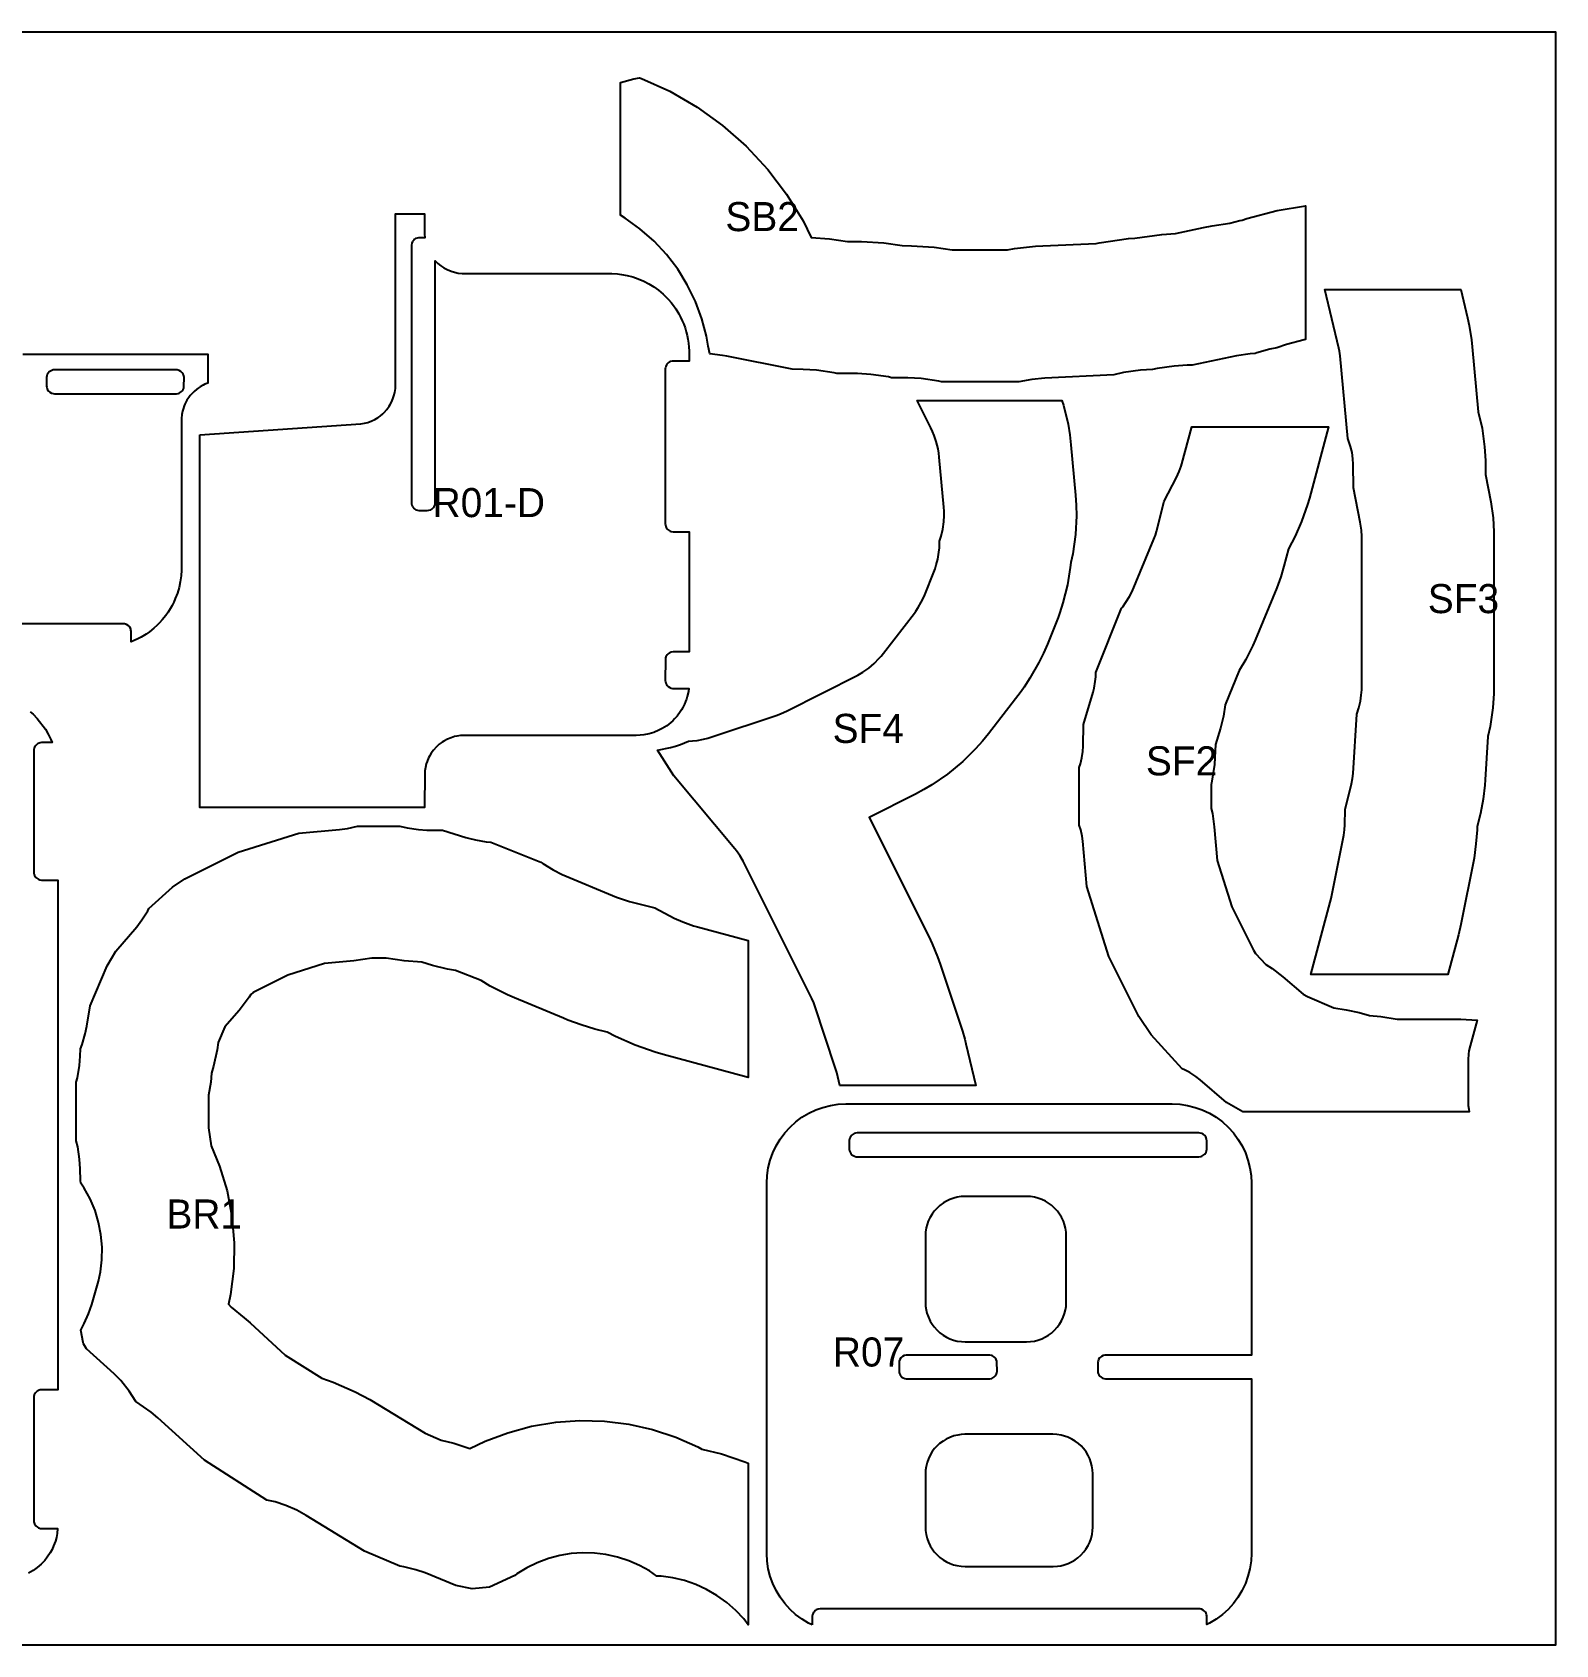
# Model space of a CAD drawing. Header units: millimetres. Extents: x 0 to 7920, y 0 to 1292.
# Drawn here: x 4028 to 5180, y 0 to 1220 of the extents above; entities that cross this region are included whole.
import ezdxf

# ---------------------------------------------------------------- set-up
doc = ezdxf.new("R2010")
doc.units = ezdxf.units.MM
for name, color, linetype in [('CUT_IN', 5, 'Continuous'), ('CUT_OUT', 1, 'Continuous'), ('LABEL', 7, 'Continuous'), ('SHEET', 8, 'Continuous')]:
    doc.layers.add(name, color=color, linetype=linetype)

msp = doc.modelspace()

# ---------------------------------------------------------------- linework, layer by layer
at = {"layer": 'CUT_IN'}
for points in [[(4136.57, 964.54), (4043.69, 964.48), (4042.55, 964.19), (4041.48, 963.69), (4040.54, 962.99), (4039.75, 962.11), (4039.14, 961.11), (4038.75, 960), (4038.57, 958.83), (4038.57, 952.25), (4038.68, 951.37), (4039.02, 950.24), (4039.42, 949.46), (4039.93, 948.73), (4040.99, 947.72), (4042.27, 947), (4043.69, 946.6), (4044.57, 946.54), (4136.86, 946.55), (4138.03, 946.72), (4138.86, 947), (4139.65, 947.39), (4140.6, 948.09), (4141.21, 948.73), (4141.86, 949.71), (4142.31, 950.8), (4142.54, 951.95), (4142.56, 958.83), (4142.39, 960), (4142.11, 960.84), (4141.86, 961.37), (4141.21, 962.35), (4140.14, 963.36), (4138.86, 964.08), (4137.45, 964.48), (4136.57, 964.54)], [(4916.1, 381.21), (4915.99, 382.38), (4915.65, 383.51), (4915.25, 384.29), (4914.55, 385.24), (4913.44, 386.2), (4912.4, 386.75), (4910.98, 387.15), (4910.1, 387.21), (4651.74, 387.21), (4650.28, 387.03), (4649.44, 386.75), (4648.65, 386.36), (4647.93, 385.85), (4647.29, 385.24), (4646.75, 384.54), (4646.31, 383.78), (4645.92, 382.67), (4645.74, 381.5), (4645.74, 374.92), (4645.92, 373.75), (4646.31, 372.64), (4646.92, 371.64), (4647.71, 370.76), (4648.65, 370.06), (4649.72, 369.56), (4650.86, 369.27), (4651.74, 369.21), (4910.1, 369.21), (4911.56, 369.39), (4912.4, 369.67), (4913.19, 370.06), (4913.91, 370.57), (4914.55, 371.18), (4915.09, 371.88), (4915.53, 372.64), (4915.92, 373.75), (4916.09, 374.92), (4916.1, 381.21)], [(4807.64, 320.41), (4806.13, 323.6), (4804.76, 325.87), (4803.19, 328.01), (4801.03, 330.42), (4798.62, 332.58), (4796.49, 334.15), (4794.22, 335.52), (4791.3, 336.92), (4788.25, 337.99), (4785.67, 338.63), (4782.76, 339.06), (4779.68, 339.21), (4733.41, 339.21), (4730.32, 339.06), (4727.41, 338.63), (4724.84, 337.99), (4721.78, 336.92), (4719.12, 335.66), (4716.85, 334.31), (4714.23, 332.39), (4712.05, 330.42), (4709.89, 328.01), (4708.32, 325.87), (4706.68, 323.09), (4705.44, 320.41), (4704.56, 317.92), (4703.91, 315.35), (4703.41, 312.15), (4703.27, 309.36), (4703.26, 259.36), (4703.41, 256.27), (4703.84, 253.36), (4704.48, 250.79), (4705.55, 247.73), (4706.95, 244.82), (4708.32, 242.55), (4709.89, 240.41), (4712.05, 238), (4714.23, 236.03), (4716.6, 234.27), (4719.12, 232.76), (4721.78, 231.5), (4724.55, 230.51), (4727.41, 229.79), (4730.61, 229.34), (4733.41, 229.21), (4779.68, 229.21), (4782.76, 229.36), (4785.67, 229.79), (4788.25, 230.43), (4791.3, 231.5), (4794.22, 232.9), (4796.49, 234.27), (4798.62, 235.84), (4801.03, 238), (4803.01, 240.18), (4804.76, 242.55), (4806.27, 245.07), (4807.53, 247.73), (4808.52, 250.5), (4809.24, 253.36), (4809.64, 255.98), (4809.82, 259.06), (4809.82, 309.36), (4809.67, 312.15), (4809.24, 315.06), (4808.52, 317.92), (4807.64, 320.41)], [(4683.35, 207.21), (4683.47, 206.04), (4683.7, 205.19), (4684.2, 204.13), (4684.9, 203.18), (4685.54, 202.57), (4686.52, 201.92), (4687.61, 201.47), (4688.76, 201.24), (4752.03, 201.24), (4753.47, 201.56), (4754.27, 201.92), (4755.02, 202.39), (4756.08, 203.4), (4756.59, 204.13), (4756.99, 204.91), (4757.27, 205.75), (4757.44, 206.92), (4757.42, 213.8), (4757.27, 214.67), (4756.87, 215.78), (4756.43, 216.54), (4755.69, 217.45), (4754.78, 218.2), (4754.01, 218.63), (4753.19, 218.95), (4752.03, 219.18), (4688.76, 219.18), (4687.33, 218.86), (4686.02, 218.2), (4685.32, 217.66), (4684.71, 217.02), (4683.93, 215.78), (4683.53, 214.67), (4683.38, 213.8), (4683.35, 207.21)], [(4826.41, 143.09), (4824.76, 145.87), (4822.82, 148.46), (4821.03, 150.42), (4819.07, 152.2), (4816.49, 154.15), (4813.96, 155.66), (4811.03, 157.03), (4808.53, 157.91), (4805.96, 158.56), (4802.76, 159.06), (4799.68, 159.21), (4733.11, 159.2), (4730.32, 159.06), (4727.7, 158.68), (4724.84, 157.99), (4721.78, 156.92), (4718.87, 155.52), (4716.6, 154.15), (4714.01, 152.2), (4712.05, 150.42), (4710.27, 148.46), (4708.49, 146.11), (4706.81, 143.35), (4705.55, 140.69), (4704.56, 137.92), (4703.79, 134.77), (4703.41, 132.15), (4703.26, 129.06), (4703.26, 89.36), (4703.39, 86.56), (4703.84, 83.36), (4704.56, 80.5), (4705.55, 77.73), (4706.95, 74.82), (4708.32, 72.55), (4709.89, 70.41), (4712.05, 68), (4714.23, 66.03), (4716.6, 64.27), (4719.12, 62.76), (4722.06, 61.39), (4724.55, 60.51), (4727.12, 59.86), (4730.32, 59.36), (4733.41, 59.21), (4799.97, 59.22), (4803.06, 59.4), (4805.67, 59.79), (4808.25, 60.43), (4811.3, 61.5), (4814.22, 62.9), (4816.49, 64.27), (4818.62, 65.84), (4820.82, 67.8), (4823.01, 70.18), (4824.59, 72.31), (4826.27, 75.07), (4827.53, 77.73), (4828.52, 80.5), (4829.29, 83.65), (4829.67, 86.27), (4829.82, 89.06), (4829.82, 129.36), (4829.64, 132.44), (4829.17, 135.35), (4828.43, 138.2), (4827.53, 140.69), (4826.41, 143.09)]]:
    msp.add_lwpolyline(points, close=True, dxfattribs=at)
at = {"layer": 'CUT_OUT'}
for points in [[(4482.72, 1184.66), (4487.16, 1185.61), (4488.62, 1185.1), (4510.05, 1175.3), (4530.59, 1163.36), (4549.86, 1149.47), (4567.67, 1133.75), (4583.98, 1116.21), (4598.26, 1097.46), (4610.74, 1077.25), (4616.9, 1064.66), (4630.71, 1063.78), (4644.42, 1061.79), (4654.9, 1061.69), (4671.73, 1060.62), (4685.67, 1058.61), (4692.84, 1058.52), (4709.81, 1057.45), (4723.47, 1055.48), (4765.42, 1055.47), (4770.75, 1056.43), (4786.6, 1058.06), (4792.19, 1058.38), (4832.34, 1060.24), (4834.73, 1060.8), (4856.87, 1063.89), (4861.72, 1064.19), (4882.14, 1067.05), (4892.45, 1067.68), (4913.59, 1072.21), (4920.2, 1073.53), (4933.57, 1075.49), (4941.19, 1077.57), (4942.75, 1077.87), (4946.32, 1079.19), (4969.34, 1085.19), (4990.82, 1088.57), (4990.82, 987.47), (4989.74, 987.29), (4976.31, 983.79), (4969.18, 981.16), (4963.86, 980.17), (4953.86, 977.45), (4952.6, 977.04), (4948.82, 976.73), (4938.52, 975.22), (4905.11, 968.13), (4901.13, 968.08), (4891.38, 967.48), (4878.48, 965.67), (4875, 964.86), (4866.06, 964.31), (4853.15, 962.51), (4845.68, 960.76), (4793.54, 958.3), (4783.77, 957.28), (4773.96, 955.47), (4715.57, 955.48), (4713.4, 956), (4700, 957.93), (4690.04, 958.56), (4677.63, 958.62), (4675.33, 959.17), (4661.93, 961.11), (4651.97, 961.73), (4636.4, 961.8), (4634.2, 962.33), (4620.83, 964.27), (4610.89, 964.9), (4602.51, 964.97), (4553.07, 974.84), (4549.88, 975.44), (4540.25, 976.79), (4538.93, 982.4), (4537.71, 989.94), (4534.2, 1003.23), (4529.35, 1016.3), (4523.15, 1028.99), (4515.93, 1040.69), (4507.49, 1051.79), (4498.01, 1062), (4487.42, 1071.35), (4476.27, 1079.4), (4472.56, 1081.57), (4472.56, 1182.06), (4482.72, 1184.66)], [(4154.56, 915.3), (4276.19, 923.64), (4279.06, 924.13), (4281.59, 924.81), (4284.58, 925.93), (4286.93, 927.09), (4289.41, 928.6), (4290.82, 929.62), (4292.83, 931.3), (4293.88, 932.31), (4296, 934.7), (4297.7, 937.06), (4298.47, 938.3), (4299.69, 940.61), (4300.8, 943.3), (4301.34, 944.96), (4301.97, 947.5), (4302.4, 950.37), (4302.56, 953.35), (4302.57, 1082.55), (4324.55, 1082.55), (4324.56, 1067.4), (4324.7, 1064.57), (4319.97, 1064.54), (4318.82, 1064.31), (4317.73, 1063.86), (4316.99, 1063.38), (4316.32, 1062.81), (4315.41, 1061.65), (4314.82, 1060.31), (4314.57, 1058.86), (4314.56, 864.18), (4314.62, 863.3), (4314.91, 862.16), (4315.41, 861.09), (4315.74, 860.6), (4316.53, 859.73), (4317.23, 859.19), (4317.99, 858.75), (4319.1, 858.36), (4320.27, 858.19), (4326.56, 858.18), (4327.73, 858.29), (4329.13, 858.75), (4329.89, 859.19), (4330.59, 859.73), (4331.2, 860.37), (4331.71, 861.09), (4332.21, 862.16), (4332.38, 862.72), (4332.55, 863.88), (4332.56, 1047.08), (4334.52, 1045.15), (4336.81, 1043.29), (4339.01, 1041.82), (4341.6, 1040.42), (4344.59, 1039.18), (4347.13, 1038.41), (4350.01, 1037.82), (4352.94, 1037.52), (4466, 1037.46), (4470.4, 1037.19), (4473.4, 1036.82), (4477.74, 1036.01), (4482.01, 1034.88), (4486.12, 1033.47), (4490.25, 1031.7), (4494.17, 1029.66), (4497.92, 1027.34), (4501.44, 1024.8), (4504.83, 1021.96), (4506.96, 1019.93), (4509.04, 1017.74), (4510.92, 1015.57), (4512.73, 1013.25), (4514.43, 1010.84), (4516.75, 1007.08), (4518.17, 1004.42), (4519.43, 1001.76), (4520.53, 999.1), (4521.52, 996.33), (4522.4, 993.44), (4523.11, 990.58), (4523.67, 987.77), (4524.11, 984.78), (4524.4, 981.85), (4524.54, 978.98), (4524.56, 971.21), (4512.56, 971.21), (4511.68, 971.15), (4510.54, 970.86), (4509.48, 970.36), (4508.75, 969.85), (4507.74, 968.79), (4507.41, 968.3), (4506.91, 967.23), (4506.62, 966.09), (4506.57, 965.51), (4506.56, 848.09), (4506.62, 847.21), (4506.91, 846.07), (4507.27, 845.26), (4508.11, 844.06), (4508.75, 843.45), (4509.48, 842.94), (4510.26, 842.55), (4511.1, 842.27), (4512.56, 842.09), (4524.56, 842.09), (4524.56, 751.12), (4512.56, 751.12), (4511.1, 750.94), (4509.99, 750.55), (4509.48, 750.27), (4508.75, 749.76), (4507.92, 748.93), (4507.41, 748.21), (4507.02, 747.42), (4506.74, 746.58), (4506.59, 745.71), (4506.57, 729.26), (4506.62, 728.68), (4506.91, 727.54), (4507.41, 726.47), (4507.92, 725.75), (4508.75, 724.92), (4509.99, 724.13), (4511.1, 723.74), (4511.97, 723.59), (4524.31, 723.56), (4523.98, 721.18), (4523.12, 717.35), (4522.53, 715.4), (4521.87, 713.56), (4521.11, 711.74), (4519.82, 709.1), (4518.89, 707.45), (4517.8, 705.73), (4515.46, 702.58), (4513.55, 700.43), (4512.17, 699.04), (4510.66, 697.67), (4507.62, 695.3), (4504.31, 693.2), (4501.7, 691.84), (4498, 690.31), (4494.31, 689.19), (4490.39, 688.41), (4487.47, 688.09), (4484.58, 687.99), (4354.49, 687.99), (4351.77, 687.85), (4348.85, 687.44), (4347.13, 687.05), (4344.59, 686.28), (4341.87, 685.17), (4339.01, 683.64), (4337.77, 682.85), (4335.64, 681.27), (4333.45, 679.3), (4331.28, 676.9), (4329.54, 674.53), (4328.17, 672.26), (4327.51, 670.95), (4326.37, 668.23), (4325.81, 666.55), (4325.11, 663.69), (4324.72, 661.07), (4324.59, 659.31), (4324.55, 633.43), (4154.56, 633.42), (4154.56, 915.3)], [(5113.27, 1003.85), (5114.49, 998.15), (5116.25, 987.24), (5116.81, 982.04), (5121.32, 932.85), (5124.26, 920.4), (5126.22, 906.37), (5126.85, 895.93), (5126.92, 885.42), (5131, 864.67), (5132.57, 852.66), (5133.2, 842.14), (5133.24, 838.4), (5133.19, 719.79), (5132.49, 708.77), (5130.44, 694.69), (5128.61, 687.15), (5126.67, 654.48), (5126.36, 650.32), (5125.06, 639.73), (5123.03, 629.04), (5120.52, 618.96), (5120.46, 616.56), (5119.69, 605.92), (5118.2, 595.19), (5108.19, 544.95), (5106.44, 537.2), (5098.38, 507.21), (4994.82, 507.21), (5009.52, 561.83), (5010.13, 564.56), (5019.72, 612.55), (5020.27, 616.65), (5020.53, 620.29), (5020.67, 632.03), (5025.54, 651.3), (5026.3, 655.41), (5026.75, 659.08), (5029.45, 704.17), (5031.1, 708.92), (5032.29, 713.83), (5032.96, 718.46), (5033.23, 722.6), (5033.24, 838.4), (5033.02, 843.19), (5032.45, 847.71), (5032.17, 849.23), (5026.94, 875.41), (5026.89, 893.33), (5026.64, 897.2), (5025.97, 901.99), (5024.9, 906.53), (5023.36, 911.12), (5022.76, 912.55), (5016.97, 975.22), (5016.41, 978.66), (5015.93, 980.94), (5005.45, 1025.47), (5108.18, 1025.47), (5113.27, 1003.85)], [(4807.65, 937.96), (4811.15, 923.36), (4812.48, 915.32), (4813.36, 907.74), (4816.84, 869.75), (4817.36, 862.13), (4817.5, 854.09), (4816.82, 840.12), (4814.76, 825.35), (4813.21, 818.7), (4812.84, 814.99), (4810.72, 801.9), (4807.27, 788.18), (4804.93, 780.92), (4803.58, 777.24), (4795.53, 757.09), (4792.61, 750.26), (4789.13, 743.11), (4782.32, 731.2), (4777.97, 724.62), (4775.6, 721.32), (4750.91, 689.2), (4746.35, 683.54), (4741.19, 677.73), (4731.66, 668.29), (4719.94, 658.61), (4708.03, 650.49), (4702.2, 647.04), (4695.79, 643.62), (4660.77, 625.96), (4705.87, 535.73), (4708.4, 530.4), (4712.47, 520.58), (4714.44, 515.02), (4731.3, 464.27), (4733.01, 458.18), (4733.91, 454.57), (4741.29, 423.21), (4638.56, 423.21), (4636.22, 433.08), (4635.12, 436.78), (4619.58, 483.4), (4618.78, 485.62), (4617.43, 488.89), (4565.56, 592.74), (4562.9, 597.15), (4560.36, 600.71), (4559.22, 602.13), (4513.04, 657.4), (4500.56, 676.79), (4510.44, 678.81), (4514.22, 679.83), (4517.94, 681.06), (4524.21, 683.65), (4527.21, 683.83), (4530.71, 684.23), (4535.41, 685.08), (4538.76, 685.91), (4541.67, 686.81), (4591.12, 703.34), (4594.15, 704.54), (4598.27, 706.43), (4652.23, 733.68), (4656.04, 735.92), (4660.44, 738.99), (4664.55, 742.43), (4668.41, 746.32), (4669.93, 748.04), (4671.68, 750.21), (4694.99, 780.5), (4696.03, 781.94), (4697.85, 784.71), (4700.12, 788.69), (4701.58, 791.66), (4702.73, 794.34), (4709.58, 811.4), (4710.55, 813.98), (4711.54, 817.09), (4712.63, 821.37), (4713.52, 826.6), (4713.84, 829.79), (4714.05, 834.91), (4715.27, 838.63), (4716.53, 844.08), (4717.28, 849.62), (4717.5, 854.28), (4717.46, 857.66), (4717.25, 860.63), (4713.77, 898.62), (4713.44, 901.53), (4712.86, 904.94), (4711.52, 910.41), (4710.02, 914.85), (4708.73, 918), (4707.45, 920.7), (4696.98, 941.47), (4806.46, 941.47), (4807.65, 937.96)], [(4993.73, 867.49), (4992.36, 862.7), (4987.78, 849.78), (4982.88, 838.81), (4977.82, 829.16), (4974.48, 815.94), (4972.03, 807.86), (4969.07, 799.7), (4952.56, 760.02), (4950.83, 756.01), (4945.6, 745.52), (4940.48, 737.15), (4930.11, 711.19), (4928.62, 702.57), (4926.4, 693.6), (4922.63, 681.08), (4922.54, 676.42), (4921.82, 665.91), (4919.72, 651.8), (4919.5, 650.89), (4919.51, 632.58), (4920.31, 628.95), (4921.78, 618.81), (4924.02, 593.24), (4935.04, 558.32), (4951.4, 525.59), (4953.04, 523.11), (4960.68, 514.75), (4965.42, 511.68), (4973.63, 505.42), (4988.96, 492.33), (4992.2, 490.48), (5012.14, 481.93), (5021.62, 480.4), (5031.34, 478.3), (5039.09, 476.02), (5047.83, 475.29), (5059.96, 473.21), (5108.2, 473.21), (5120.52, 472.6), (5115.22, 453.12), (5114.36, 449.31), (5114.01, 446.74), (5113.82, 442.85), (5113.65, 411.92), (5113.81, 407.91), (5114.15, 405.26), (5114.6, 403.21), (4943.37, 403.21), (4931.09, 410.24), (4911.18, 427.29), (4907.69, 430.02), (4903.28, 432.9), (4899.22, 435.03), (4897.35, 435.81), (4874.01, 461.35), (4864.7, 475.38), (4842.05, 520.69), (4825.33, 573.68), (4822.38, 607.87), (4821.79, 611.8), (4820.72, 616.47), (4819.51, 620.14), (4819.5, 663.69), (4820.49, 666.57), (4821.59, 671.04), (4822.31, 675.77), (4822.6, 679.83), (4822.74, 696.34), (4830.12, 720.61), (4830.87, 723.64), (4831.75, 728.82), (4832.06, 732.2), (4832.2, 735.64), (4851.65, 784.36), (4852.48, 785.37), (4854.96, 788.74), (4857.64, 793.1), (4859.61, 797), (4876.06, 836.43), (4877.19, 839.58), (4878.04, 842.38), (4883.78, 865.27), (4893.26, 883.17), (4895.27, 887.78), (4896.68, 891.78), (4897.17, 893.49), (4904.7, 921.47), (5008.26, 921.47), (4993.73, 867.49)], [(4061.91, 428.92), (4063.52, 438.35), (4064.09, 445.29), (4064.22, 450.83), (4065.52, 454.13), (4067.89, 462.16), (4069.15, 467.99), (4071.59, 483.48), (4084.49, 513.54), (4090.87, 524.69), (4106.77, 543.28), (4110.65, 548.39), (4115.13, 555.31), (4116.05, 557.04), (4133.84, 573.29), (4143.25, 579.54), (4183.53, 599.67), (4229.29, 614.11), (4260.04, 616.78), (4266.14, 617.66), (4273.87, 619.41), (4305.68, 619.42), (4311.24, 618.06), (4319.89, 616.78), (4326.11, 616.35), (4338.03, 616.22), (4355.73, 610.84), (4357.62, 610.29), (4363, 608.95), (4371.17, 607.54), (4374.51, 607.21), (4412.34, 592.11), (4413.83, 591.02), (4421.68, 586.19), (4428.48, 582.78), (4469.53, 565.66), (4474.07, 564), (4479.53, 562.33), (4498.62, 557.53), (4513.24, 549.8), (4519.82, 546.86), (4527.94, 543.97), (4530.88, 543.12), (4569.26, 532.79), (4569.26, 429.23), (4504.89, 446.56), (4498.86, 448.29), (4483.64, 453.63), (4468.83, 460.2), (4462.5, 463.48), (4453.31, 465.82), (4442.96, 468.96), (4432.83, 472.63), (4429.5, 473.98), (4392.43, 489.43), (4387.21, 491.7), (4374.1, 498.23), (4367.19, 502.46), (4347.92, 510.15), (4341.94, 511.2), (4330.54, 514.02), (4322.49, 516.42), (4309.11, 517.36), (4295.45, 519.42), (4284.7, 519.41), (4270.97, 517.38), (4248.86, 515.43), (4221.16, 506.69), (4194.75, 493.49), (4193.19, 492.07), (4191.72, 489.83), (4184.17, 479.97), (4173.55, 467.49), (4168.47, 455.65), (4167.55, 450.16), (4164.89, 437.85), (4163.3, 432.43), (4162.72, 425.74), (4161, 415.82), (4161, 391.17), (4163.14, 377.35), (4169.47, 362.13), (4175.08, 343.41), (4178.8, 324.01), (4180.5, 304.14), (4180.17, 284.59), (4177.81, 264.98), (4176.31, 257.79), (4178.15, 255.5), (4188.09, 247.46), (4192.54, 243.5), (4219.07, 219.17), (4246.7, 201.58), (4255.34, 198.73), (4272.02, 191.43), (4283.16, 185.47), (4325.05, 160), (4336.92, 154.9), (4346.63, 152.54), (4358.8, 148.42), (4370.3, 154.03), (4387.42, 160.44), (4405.45, 165.27), (4423.67, 168.32), (4441.91, 169.59), (4460.57, 169.09), (4478.9, 166.81), (4496.93, 162.78), (4514.49, 157.04), (4531.25, 149.72), (4534.28, 148.04), (4548.97, 144.56), (4566.61, 138.5), (4569.26, 137.3), (4569.26, 15), (4565.83, 19.49), (4559.81, 25.96), (4553.05, 31.95), (4545.57, 37.35), (4537.76, 41.88), (4529.55, 45.63), (4521, 48.55), (4512.21, 50.62), (4503.46, 51.8), (4500.25, 51.92), (4494.59, 55.82), (4487.02, 60.03), (4478.92, 63.58), (4470.51, 66.34), (4461.68, 68.3), (4452.9, 69.38), (4444.05, 69.61), (4435.41, 69.01), (4426.68, 67.56), (4418.13, 65.27), (4409.66, 62.1), (4401.88, 58.3), (4394.33, 53.67), (4392.65, 52.41), (4373.56, 43.49), (4360.5, 42.38), (4348.09, 44.85), (4324.86, 54.41), (4317.93, 56.75), (4308.8, 58.97), (4305.82, 59.43), (4279.08, 70.9), (4234.9, 97.83), (4233.08, 98.91), (4227.81, 101.73), (4219.5, 105.37), (4211.37, 108.04), (4205.21, 109.45), (4157.95, 139.54), (4122.84, 171.68), (4117.64, 175.88), (4106.16, 184.07), (4101.1, 191.96), (4094.71, 199.87), (4089.67, 205.08), (4068.72, 223.89), (4066.44, 227.68), (4066.3, 228.74), (4064.43, 237.93), (4067.14, 243.07), (4070.39, 250.36), (4072.94, 257.54), (4077.82, 275.04), (4079.28, 282.06), (4080.39, 291.25), (4080.56, 300.92), (4079.74, 310.34), (4078, 319.44), (4075.29, 328.5), (4071.58, 337.42), (4067.16, 345.56), (4064.6, 349.32), (4064.2, 351.32), (4064.14, 360.17), (4063.63, 367.43), (4062.19, 376.69), (4061, 381.2), (4061, 425.63), (4061.91, 428.92)], [(4617.73, 15), (4614.91, 16.33), (4609.99, 19.28), (4605.14, 22.88), (4600.89, 26.73), (4596.93, 31.09), (4593.37, 35.88), (4590.31, 40.99), (4587.8, 46.32), (4585.87, 51.72), (4584.43, 57.43), (4583.55, 63.33), (4583.26, 69.14), (4583.26, 349.28), (4583.55, 355.09), (4584.4, 360.84), (4585.87, 366.7), (4587.8, 372.1), (4590.38, 377.56), (4593.37, 382.54), (4596.88, 387.27), (4600.89, 391.69), (4605.2, 395.59), (4609.93, 399.1), (4615.04, 402.16), (4620.37, 404.67), (4625.77, 406.6), (4631.48, 408.04), (4637.38, 408.92), (4643.19, 409.21), (4889.9, 409.21), (4895.7, 408.92), (4901.53, 408.06), (4907.31, 406.6), (4912.71, 404.67), (4918.17, 402.09), (4923.16, 399.1), (4927.89, 395.59), (4932.25, 391.64), (4936.25, 387.21), (4939.67, 382.6), (4942.74, 377.49), (4945.28, 372.1), (4947.24, 366.63), (4948.67, 360.92), (4949.54, 355.02), (4949.82, 349.28), (4949.82, 219.21), (4839.09, 219.18), (4837.66, 218.86), (4836.35, 218.2), (4835.65, 217.66), (4835.04, 217.02), (4834.26, 215.78), (4833.86, 214.67), (4833.71, 213.8), (4833.68, 207.21), (4833.8, 206.04), (4834.03, 205.19), (4834.53, 204.13), (4835.23, 203.18), (4836.11, 202.39), (4837.12, 201.79), (4838.22, 201.39), (4839.39, 201.22), (4949.82, 201.21), (4949.82, 69.14), (4949.54, 63.4), (4948.67, 57.5), (4947.24, 51.79), (4945.28, 46.32), (4942.7, 40.86), (4939.67, 35.82), (4936.25, 31.21), (4932.25, 26.78), (4927.89, 22.83), (4923.16, 19.32), (4918.17, 16.33), (4916.1, 15.35), (4916.07, 21.8), (4915.92, 22.67), (4915.53, 23.78), (4915.09, 24.54), (4914.55, 25.24), (4913.44, 26.2), (4912.12, 26.86), (4910.98, 27.15), (4910.4, 27.2), (4623.73, 27.21), (4622.27, 27.03), (4621.43, 26.75), (4620.64, 26.36), (4619.92, 25.85), (4619.28, 25.24), (4618.74, 24.54), (4618.3, 23.78), (4617.91, 22.67), (4617.74, 21.5), (4617.73, 15)]]:
    msp.add_lwpolyline(points, close=True, dxfattribs=at)
for points in [[(4020.57, 976.53), (4160.56, 976.53), (4160.56, 954.55), (4158.33, 953.65), (4157.03, 953.03), (4154.76, 951.75), (4153.32, 950.8), (4152.15, 949.94), (4150.17, 948.26), (4148.94, 947.04), (4147.22, 945.09), (4146.17, 943.71), (4144.75, 941.54), (4143.28, 938.72), (4142.71, 937.39), (4141.85, 934.94), (4141.4, 933.27), (4140.9, 930.72), (4140.61, 927.85), (4140.57, 926.33), (4140.55, 813.03), (4140.28, 808.7), (4139.68, 804.25), (4138.78, 800), (4137.53, 795.68), (4135.99, 791.55), (4134.79, 788.85), (4133.5, 786.29), (4132.01, 783.66), (4130.48, 781.24), (4128.74, 778.77), (4125.98, 775.32), (4124.05, 773.19), (4121.97, 771.11), (4119.79, 769.13), (4116.34, 766.37), (4113.87, 764.63), (4110.17, 762.35), (4107.58, 760.96), (4104.92, 759.7), (4102.57, 758.73), (4102.56, 766.83), (4102.45, 767.71), (4102.22, 768.56), (4101.56, 769.87), (4101.21, 770.35), (4100.37, 771.18), (4099.13, 771.96), (4098.31, 772.28), (4097.45, 772.48), (4096.57, 772.54), (4004.57, 772.54)], [(4026.22, 705.96), (4028.35, 704.03), (4031.43, 700.87), (4033.36, 698.64), (4036.08, 695.07), (4037.71, 692.62), (4039.9, 688.86), (4041.84, 684.9), (4042.81, 682.55), (4034.71, 682.54), (4033.83, 682.43), (4032.98, 682.2), (4031.67, 681.54), (4031.19, 681.19), (4030.36, 680.35), (4029.58, 679.11), (4029.26, 678.29), (4029.06, 677.43), (4029, 676.55), (4029, 584.55), (4029.06, 583.67), (4029.26, 582.81), (4029.58, 581.98), (4030.01, 581.21), (4030.55, 580.52), (4031.19, 579.91), (4031.92, 579.4), (4032.7, 579), (4033.54, 578.73), (4034.71, 578.55), (4047, 578.55), (4047, 192.95), (4035, 192.95), (4033.83, 192.84), (4032.98, 192.6), (4032.43, 192.38), (4031.43, 191.77), (4030.97, 191.4), (4030.18, 190.53), (4029.71, 189.78), (4029.35, 188.97), (4029.06, 187.83), (4029, 186.95), (4029, 93.99), (4029.06, 93.11), (4029.26, 92.25), (4029.58, 91.43), (4030.01, 90.66), (4030.55, 89.96), (4031.67, 89), (4032.43, 88.57), (4033.26, 88.25), (4034.12, 88.06), (4035, 87.99), (4046.95, 87.99), (4046.57, 84.16), (4046.04, 81.27), (4045.27, 78.35), (4043.97, 74.72), (4042.75, 72.05), (4041.33, 69.46), (4039.11, 66.14), (4037.26, 63.84), (4034.61, 61.05), (4033.1, 59.68), (4031.58, 58.44), (4028.37, 56.18), (4025.02, 54.28)]]:
    msp.add_lwpolyline(points, dxfattribs=at)
at = {"layer": 'SHEET'}
msp.add_lwpolyline([(2740, 0), (5180, 0), (5180, 1220), (2740, 1220)], close=True, dxfattribs=at)

# ---------------------------------------------------------------- texts
at = {"layer": 'LABEL'}
for s, p in [('SB2', (4552.01, 1069.52)), ('R01-D', (4330.56, 853.14)), ('SF3', (5083.23, 780.5)), ('SF4', (4633.1, 682.3)), ('SF2', (4870.05, 657.75)), ('BR1', (4129.23, 314.89)), ('R07', (4633.31, 210.5))]:
    msp.add_text(s, height=22, dxfattribs=at).set_placement(p)

doc.saveas('drawing.dxf')
